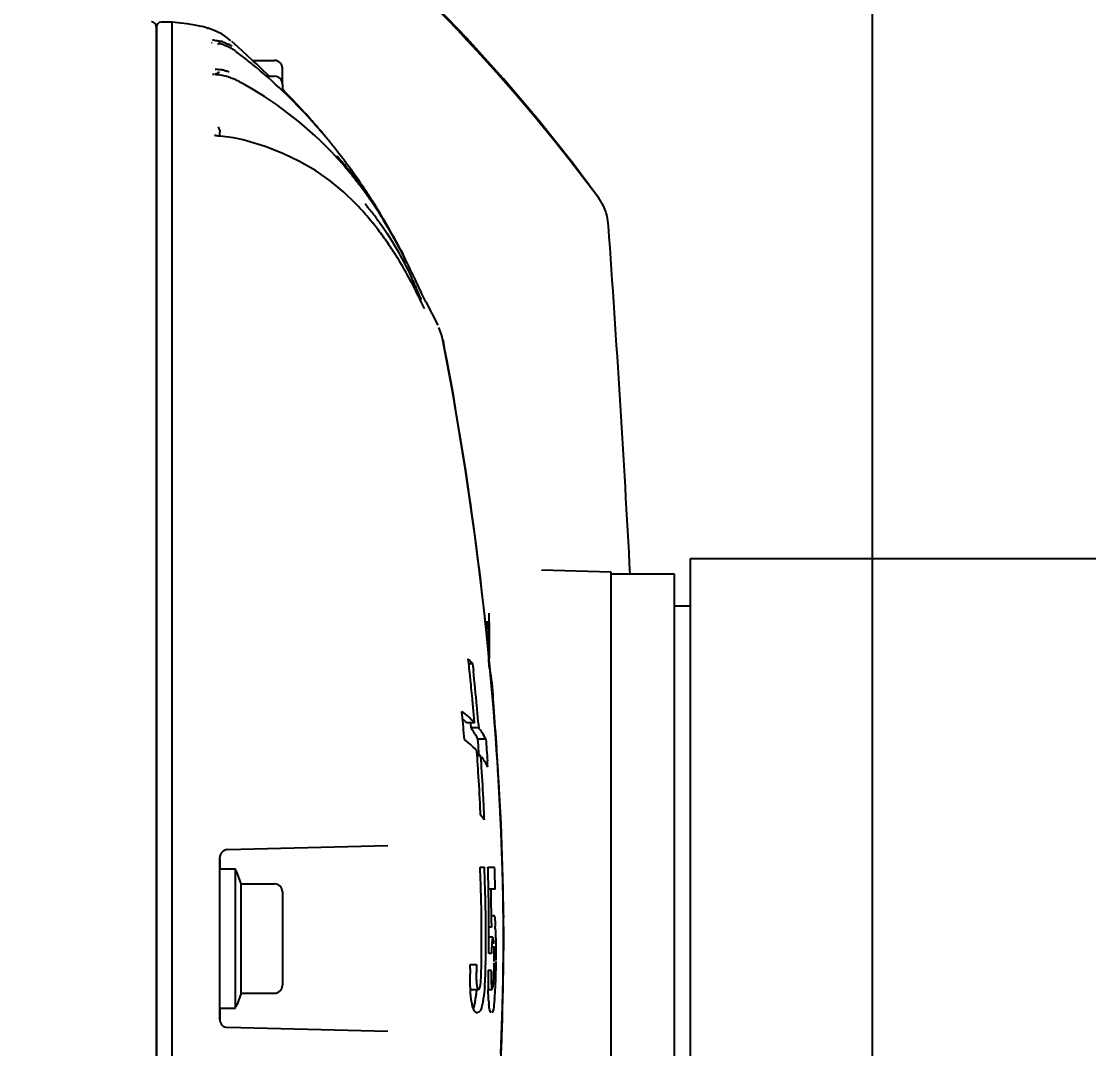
# Model space of a CAD drawing. Header units: millimetres. Extents: x 5828 to 6704, y 123 to 421.
# Drawn here: x 6474.385 to 6477.753, y 276.305 to 279.549 of the extents above; entities that cross this region are included whole.
import ezdxf

# ---------------------------------------------------------------- set-up
doc = ezdxf.new("R2010")
doc.units = ezdxf.units.MM
doc.layers.add('DIM', color=7, linetype='Continuous')
doc.layers.add('外形图', color=7, linetype='Continuous')
doc.styles.add('微软雅黑', font='msyh.ttc', dxfattribs={"height": 2.1})
doc.dimstyles.new('尺寸标注_1_20比例', dxfattribs={"dimtxt": 2.1, "dimasz": 1.7, "dimexe": 0.5, "dimexo": 0.4, "dimgap": 0.5, "dimtad": 1, "dimdec": 1, "dimlfac": 20, "dimdsep": 46, "dimtxsty": '微软雅黑', "dimcen": 0.09, "dimadec": 0, "dimazin": 0, "dimtp": 0.01, "dimtm": 0.01, "dimtfac": 1, "dimtdec": 1, "dimtofl": 0, "dimtmove": 0, "dimatfit": 3, "dimfxl": 1, "dimtolj": 1, "dimarcsym": 0})

# ---------------------------------------------------------------- blocks, each defined once
blk = doc.blocks.new('*D1511')
at = {"layer": 'Defpoints', "color": 0}
for p in [(6481.1212, 290.723), (6461.9432, 274.5208), (6481.1212, 274.0125)]:
    blk.add_point(p, dxfattribs=at)
at = {"layer": '外形图', "color": 0, "lineweight": -2, "ltscale": 20}
for p, q in [((6461.9432, 274.9208), (6461.9432, 291.223)), ((6481.1212, 274.4125), (6481.1212, 291.223)), ((6463.6432, 290.723), (6479.4212, 290.723))]:
    blk.add_line(p, q, dxfattribs=at)
at = {"layer": '外形图', "color": 0}
for points in [[(6463.6432, 291.0063), (6463.6432, 290.4397), (6461.9432, 290.723)], [(6479.4212, 290.4397), (6479.4212, 291.0063), (6481.1212, 290.723)]]:
    blk.add_solid(points, dxfattribs=at)
at = {"layer": '外形图', "color": 0, "insert": (6471.5322, 292.3083), "char_height": 2.1, "attachment_point": 5, "style": '微软雅黑'}
blk.add_mtext('\\A1;\\A1;384', dxfattribs=at)
blk = doc.blocks.new('*D1550')
at = {"layer": 'Defpoints', "color": 0}
for p in [(6471.2212, 287.0107), (6471.2212, 274.3026), (6481.1212, 273.6039)]:
    blk.add_point(p, dxfattribs=at)
at = {"layer": 'DIM', "color": 0, "linetype": 'ByBlock', "lineweight": -2, "ltscale": 20}
for p, q in [((6471.2212, 274.7026), (6471.2212, 287.5107)), ((6481.1212, 274.0039), (6481.1212, 287.5107)), ((6479.4212, 287.0107), (6472.9212, 287.0107))]:
    blk.add_line(p, q, dxfattribs=at)
at = {"layer": 'DIM', "color": 0}
for points in [[(6472.9212, 287.2941), (6472.9212, 286.7274), (6471.2212, 287.0107)], [(6479.4212, 286.7274), (6479.4212, 287.2941), (6481.1212, 287.0107)]]:
    blk.add_solid(points, dxfattribs=at)
at = {"layer": 'DIM', "color": 0, "insert": (6476.1712, 288.6014), "char_height": 2.1, "attachment_point": 5, "style": '微软雅黑'}
blk.add_mtext('\\A1;198', dxfattribs=at)
blk = doc.blocks.new('*D1558')
at = {"layer": 'Defpoints', "color": 0}
for p in [(6471.2212, 282.8043), (6471.2212, 276.6526), (6477.0712, 254.0277)]:
    blk.add_point(p, dxfattribs=at)
at = {"layer": 'DIM', "color": 0, "linetype": 'ByBlock', "lineweight": -2, "ltscale": 20}
for p, q in [((6471.2212, 277.0526), (6471.2212, 283.3043)), ((6477.0712, 254.4277), (6477.0712, 283.3043)), ((6469.5212, 282.8043), (6467.8212, 282.8043)), ((6477.0712, 282.8043), (6471.2212, 282.8043)), ((6478.7712, 282.8043), (6480.4712, 282.8043))]:
    blk.add_line(p, q, dxfattribs=at)
at = {"layer": 'DIM', "color": 0}
for points in [[(6469.5212, 282.521), (6469.5212, 283.0877), (6471.2212, 282.8043)], [(6478.7712, 283.0877), (6478.7712, 282.521), (6477.0712, 282.8043)]]:
    blk.add_solid(points, dxfattribs=at)
at = {"layer": 'DIM', "color": 0, "insert": (6474.1462, 284.3774), "char_height": 2.1, "attachment_point": 5, "style": '微软雅黑'}
blk.add_mtext('\\A1;117', dxfattribs=at)

msp = doc.modelspace()

# ---------------------------------------------------------------- linework, layer by layer
at = {"layer": '外形图', "linetype": 'Continuous'}
for p, q in [((6474.861, 279.5455), (6474.826, 279.5455)), ((6474.861, 279.5452), (6474.8609, 279.5455)), ((6474.8881, 279.5427), (6474.861, 279.5455)), ((6474.861, 273.76), (6474.861, 279.5452)), ((6474.811, 273.7748), (6474.811, 279.5305)), ((6474.811, 279.5294), (6474.811, 273.7758)), ((6474.972, 279.5273), (6474.974, 279.5267)), ((6474.9876, 279.522), (6474.974, 279.5267)), ((6475.0031, 279.5154), (6474.9876, 279.522)), ((6475.0181, 279.5075), (6475.0031, 279.5154)), ((6475.0328, 279.4978), (6475.0181, 279.5075)), ((6475.0458, 279.4873), (6475.0328, 279.4978)), ((6474.811, 279.3276), (6474.811, 279.4846)), ((6474.9873, 279.4807), (6474.9852, 279.4809)), ((6475.011, 279.4808), (6475.011, 279.4878)), ((6475.0685, 279.467), (6475.0486, 279.4848)), ((6475.0827, 279.4542), (6475.0685, 279.467)), ((6475.0966, 279.4416), (6475.0827, 279.4542)), ((6475.1167, 279.423), (6475.0966, 279.4416)), ((6475.1144, 279.4251), (6475.1835, 279.4251)), ((6475.1277, 279.4128), (6475.1167, 279.423)), ((6475.1385, 279.4026), (6475.1277, 279.4128)), ((6475.1492, 279.3925), (6475.1385, 279.4026)), ((6475.2085, 279.3501), (6475.2085, 279.4001)), ((6474.811, 279.3338), (6474.811, 279.3775)), ((6474.9945, 279.3804), (6474.9879, 279.381)), ((6475.1597, 279.3823), (6475.1492, 279.3925)), ((6475.1584, 279.3751), (6475.1835, 279.3751)), ((6475.1672, 279.3751), (6475.1597, 279.3823)), ((6475.2085, 279.3501), (6475.2085, 279.3293)), ((6475.2153, 279.3273), (6475.2085, 279.3342)), ((6475.2234, 279.3191), (6475.2153, 279.3273)), ((6475.2314, 279.3108), (6475.2234, 279.3191)), ((6475.2393, 279.3025), (6475.2314, 279.3108)), ((6475.257, 279.2837), (6475.2393, 279.3025)), ((6475.2687, 279.2711), (6475.257, 279.2837)), ((6475.2804, 279.2584), (6475.2687, 279.2711)), ((6474.811, 279.2435), (6474.811, 279.1994)), ((6475.2823, 279.2563), (6475.2804, 279.2584)), ((6475.2995, 279.237), (6475.2823, 279.2563)), ((6475.3059, 279.2297), (6475.2995, 279.237)), ((6475.3059, 279.2297), (6475.3124, 279.2223)), ((6475.011, 279.1859), (6475.011, 279.1995)), ((6475.0382, 279.1828), (6475.0289, 279.1839)), ((6475.054, 279.1805), (6475.0382, 279.1828)), ((6474.811, 279.1408), (6474.811, 279.0704)), ((6475.392, 279.1248), (6475.3867, 279.1317)), ((6475.4063, 279.106), (6475.4, 279.1143)), ((6475.4123, 279.0979), (6475.4063, 279.106)), ((6475.4183, 279.0899), (6475.4123, 279.0979)), ((6475.424, 279.0821), (6475.4183, 279.0899)), ((6475.4295, 279.0744), (6475.424, 279.0821)), ((6475.4361, 279.0652), (6475.4295, 279.0744)), ((6475.4423, 279.0564), (6475.4361, 279.0652)), ((6475.4482, 279.048), (6475.4423, 279.0564)), ((6475.4536, 279.0401), (6475.4482, 279.048)), ((6475.4586, 279.0328), (6475.4536, 279.0401)), ((6475.4641, 279.0247), (6475.4586, 279.0328)), ((6475.4692, 279.0172), (6475.4641, 279.0247)), ((6475.4746, 279.009), (6475.4692, 279.0172)), ((6475.4797, 279.0013), (6475.4746, 279.009)), ((6475.485, 278.9931), (6475.4797, 279.0013)), ((6475.4899, 278.9854), (6475.485, 278.9931)), ((6476.2048, 278.9926), (6476.2005, 278.9984)), ((6476.2077, 278.9891), (6476.201, 278.9988)), ((6475.4949, 278.9777), (6475.4899, 278.9854)), ((6475.5019, 278.9666), (6475.4949, 278.9777)), ((6475.511, 278.9519), (6475.5019, 278.9666)), ((6476.2094, 278.9859), (6476.2077, 278.9891)), ((6475.5158, 278.944), (6475.511, 278.9519)), ((6475.527, 278.9255), (6475.5158, 278.944)), ((6475.5315, 278.9178), (6475.527, 278.9255)), ((6475.5358, 278.9104), (6475.5315, 278.9178)), ((6475.5402, 278.9028), (6475.5358, 278.9104)), ((6475.5445, 278.8953), (6475.5402, 278.9028)), ((6475.5488, 278.8877), (6475.5445, 278.8953)), ((6475.5531, 278.88), (6475.5488, 278.8877)), ((6475.5574, 278.8722), (6475.5531, 278.88)), ((6475.562, 278.8637), (6475.5574, 278.8722)), ((6475.5669, 278.8548), (6475.562, 278.8637)), ((6475.5705, 278.848), (6475.5669, 278.8548)), ((6475.5736, 278.8421), (6475.5705, 278.848)), ((6475.5823, 278.8255), (6475.5736, 278.8421)), ((6475.5952, 278.8001), (6475.5823, 278.8255)), ((6475.601, 278.7885), (6475.5952, 278.8001)), ((6475.5986, 278.7912), (6475.5987, 278.7911)), ((6475.5845, 278.7805), (6475.5793, 278.7892)), ((6475.5895, 278.772), (6475.5845, 278.7805)), ((6475.5943, 278.7636), (6475.5895, 278.772)), ((6475.5989, 278.7555), (6475.5943, 278.7636)), ((6475.6065, 278.7773), (6475.601, 278.7885)), ((6475.6122, 278.7656), (6475.6065, 278.7773)), ((6475.6183, 278.753), (6475.6122, 278.7656)), ((6475.6033, 278.7476), (6475.5989, 278.7555)), ((6475.6075, 278.74), (6475.6033, 278.7476)), ((6475.6115, 278.7326), (6475.6075, 278.74)), ((6475.6153, 278.7255), (6475.6115, 278.7326)), ((6475.6189, 278.7187), (6475.6153, 278.7255)), ((6475.6251, 278.7387), (6475.6183, 278.753)), ((6475.6283, 278.7319), (6475.6251, 278.7387)), ((6475.6308, 278.7266), (6475.6283, 278.7319)), ((6475.6474, 278.6909), (6475.6308, 278.7266)), ((6475.6223, 278.7121), (6475.6189, 278.7187)), ((6475.6271, 278.7027), (6475.6223, 278.7121)), ((6475.6342, 278.6886), (6475.6271, 278.7027)), ((6475.6477, 278.6905), (6475.6464, 278.693)), ((6475.651, 278.6839), (6475.6477, 278.6905)), ((6475.6379, 278.681), (6475.6342, 278.6886)), ((6475.6424, 278.672), (6475.6379, 278.681)), ((6475.6478, 278.6606), (6475.6424, 278.672)), ((6475.6536, 278.6484), (6475.6478, 278.6606)), ((6475.6614, 278.6634), (6475.651, 278.6839)), ((6475.6614, 278.6634), (6475.6993, 278.5891)), ((6475.6549, 278.6457), (6475.6536, 278.6484)), ((6475.6556, 278.6442), (6475.6549, 278.6457)), ((6475.6562, 278.6431), (6475.6556, 278.6442)), ((6475.6979, 278.5916), (6475.6992, 278.5892)), ((6475.7153, 278.5421), (6475.7153, 278.5419)), ((6475.7478, 278.3692), (6475.7153, 278.5421)), ((6475.7153, 278.5419), (6475.7154, 278.5414)), ((6475.7187, 278.5198), (6475.7191, 278.5181)), ((6475.7191, 278.5181), (6475.7193, 278.5167)), ((6475.7193, 278.5167), (6475.7274, 278.4765)), ((6475.7472, 278.3692), (6475.7274, 278.4765)), ((6475.7274, 278.4765), (6475.7459, 278.3751)), ((6475.7459, 278.3751), (6475.7532, 278.334)), ((6475.7866, 278.1319), (6475.7472, 278.3692)), ((6475.7872, 278.1319), (6475.7478, 278.3692)), ((6475.7532, 278.334), (6475.7542, 278.3282)), ((6475.8199, 277.8977), (6475.7866, 278.1319)), ((6475.8473, 277.6702), (6475.8199, 277.8977)), ((6476.4962, 268.9527), (6476.4962, 277.8526)), ((6476.4962, 277.8526), (6479.1212, 277.8526)), ((6476.2462, 277.8098), (6476.0263, 277.8156)), ((6476.2462, 268.9955), (6476.2462, 277.8098)), ((6476.4462, 277.8026), (6476.2462, 277.8026)), ((6476.4462, 277.8026), (6476.2462, 277.8026)), ((6476.4462, 269.0027), (6476.4462, 277.8026)), ((6476.4462, 269.0027), (6476.4462, 277.8026)), ((6475.861, 277.537), (6475.861, 277.6797)), ((6476.4962, 277.7026), (6476.4462, 277.7026)), ((6476.4962, 277.7026), (6476.4462, 277.7026)), ((6475.8691, 277.449), (6475.8473, 277.6702)), ((6475.8496, 277.6526), (6475.8603, 277.6526)), ((6475.861, 277.65), (6475.8603, 277.6526)), ((6475.861, 277.65), (6475.861, 277.537)), ((6475.7966, 277.5215), (6475.7951, 277.5357)), ((6475.809, 277.52), (6475.7951, 277.52)), ((6475.809, 277.52), (6475.8113, 277.4981)), ((6475.8022, 277.4694), (6475.7999, 277.4916)), ((6475.886, 277.231), (6475.8691, 277.449)), ((6475.8866, 277.231), (6475.8697, 277.449)), ((6475.8151, 277.3338), (6475.7898, 277.3338)), ((6475.8017, 277.3327), (6475.8029, 277.3182)), ((6475.8281, 277.3182), (6475.8029, 277.3182)), ((6475.8267, 277.3348), (6475.8281, 277.3182)), ((6475.8506, 277.2826), (6475.8255, 277.2826)), ((6475.8233, 277.2295), (6475.8221, 277.2452)), ((6475.8348, 277.2295), (6475.8221, 277.2295)), ((6475.898, 277.0163), (6475.886, 277.231)), ((6475.8986, 277.0163), (6475.8866, 277.231)), ((6475.889, 277.1821), (6475.8881, 277.1962)), ((6475.9048, 276.8083), (6475.898, 277.0163)), ((6475.903, 276.8791), (6475.8986, 277.0163)), ((6474.811, 277.0013), (6474.811, 276.9959)), ((6475.0354, 276.9333), (6475.5413, 276.9465)), ((6475.011, 276.397), (6475.011, 276.9083)), ((6475.011, 276.9029), (6475.011, 276.8726)), ((6475.011, 276.4326), (6475.011, 276.8726)), ((6475.011, 276.8726), (6475.061, 276.8726)), ((6475.061, 276.4326), (6475.061, 276.8726)), ((6475.8326, 276.8776), (6475.8462, 276.8776)), ((6475.8573, 276.8776), (6475.8783, 276.8776)), ((6475.9053, 276.8083), (6475.903, 276.8791)), ((6475.0783, 276.8251), (6475.0646, 276.8628)), ((6475.0783, 276.4801), (6475.0783, 276.8251)), ((6475.0783, 276.8251), (6475.1835, 276.8251)), ((6475.8803, 276.8081), (6475.8591, 276.8081)), ((6475.9046, 276.8083), (6475.9042, 276.8239)), ((6475.9064, 276.6526), (6475.9048, 276.8083)), ((6475.9069, 276.6526), (6475.9053, 276.8083)), ((6475.2085, 276.8001), (6475.2085, 276.5051)), ((6475.9059, 276.7173), (6475.9058, 276.7263)), ((6475.9059, 276.7265), (6475.906, 276.7196)), ((6475.8602, 276.6881), (6475.8602, 276.7017)), ((6475.8681, 276.6881), (6475.8602, 276.6881)), ((6475.8602, 276.6771), (6475.8602, 276.6881)), ((6475.8682, 276.7012), (6475.8681, 276.6881)), ((6475.8731, 276.6567), (6475.8601, 276.6567)), ((6475.8601, 276.6526), (6475.8601, 276.6567)), ((6475.8748, 276.6514), (6475.8746, 276.6526)), ((6475.8762, 276.6356), (6475.8759, 276.6405)), ((6475.9048, 276.4967), (6475.9064, 276.6526)), ((6475.9053, 276.4967), (6475.9069, 276.6526)), ((6475.9062, 276.6526), (6475.9062, 276.6571)), ((6475.9062, 276.6526), (6475.9062, 276.6352)), ((6475.9063, 276.6569), (6475.9063, 276.6526)), ((6475.9069, 276.6526), (6475.9063, 276.6526)), ((6475.8682, 276.6059), (6475.8596, 276.6059)), ((6475.8684, 276.611), (6475.8682, 276.6059)), ((6475.8013, 276.5567), (6475.8016, 276.5709)), ((6475.8016, 276.5709), (6475.8212, 276.5709)), ((6475.8212, 276.5709), (6475.8208, 276.5549)), ((6475.8769, 276.5803), (6475.877, 276.5875)), ((6475.858, 276.5533), (6475.8676, 276.5533)), ((6475.8676, 276.5533), (6475.8676, 276.5471)), ((6475.0783, 276.4801), (6475.0646, 276.4425)), ((6475.0783, 276.4801), (6475.1835, 276.4801)), ((6475.8266, 276.4906), (6475.8012, 276.4906)), ((6475.8708, 276.4906), (6475.858, 276.4906)), ((6475.898, 276.2889), (6475.9048, 276.4967)), ((6475.8986, 276.2889), (6475.9053, 276.4967)), ((6475.9044, 276.4902), (6475.9042, 276.4814)), ((6475.011, 276.4326), (6475.061, 276.4326)), ((6475.011, 276.4313), (6475.011, 276.397)), ((6474.811, 276.3725), (6474.811, 276.3211)), ((6475.5413, 276.3588), (6475.0354, 276.372))]:
    msp.add_line(p, q, dxfattribs=at)
for points in [[(6476.201, 278.9988), (6476.1246, 279.1003), (6476.0173, 279.2352), (6475.9058, 279.3669), (6475.7903, 279.4952), (6475.6708, 279.6202), (6475.5474, 279.7416), (6475.4203, 279.8593), (6475.2895, 279.9732), (6475.1938, 280.0524)], [(6474.811, 279.5295), (6474.8105, 279.5336), (6474.8091, 279.5374), (6474.8068, 279.5409), (6474.8038, 279.5436), (6474.8002, 279.5457), (6474.7962, 279.5468), (6474.795, 279.5469)], [(6474.9261, 279.5375), (6474.9078, 279.5402), (6474.8881, 279.5427)], [(6474.972, 279.5273), (6474.9594, 279.5307), (6474.9432, 279.5344), (6474.9261, 279.5375)], [(6475.0617, 279.4539), (6475.0604, 279.4548), (6475.0591, 279.4557), (6475.0579, 279.4566), (6475.0566, 279.4575), (6475.0553, 279.4584), (6475.054, 279.4593), (6475.0526, 279.4601), (6475.0513, 279.4609), (6475.0499, 279.4618)], [(6475.0707, 279.3591), (6475.0678, 279.3606), (6475.065, 279.3621), (6475.0621, 279.3635), (6475.0592, 279.3648), (6475.0563, 279.3661), (6475.0533, 279.3673), (6475.0503, 279.3685), (6475.0473, 279.3696), (6475.0442, 279.3707)], [(6475.0081, 279.1862), (6475.0058, 279.1864), (6475.0026, 279.1868), (6474.9999, 279.1872), (6474.9976, 279.1876), (6474.9958, 279.1879), (6474.9945, 279.1882), (6474.9939, 279.1884)], [(6475.0289, 279.1839), (6475.022, 279.1847), (6475.0082, 279.1862)], [(6475.0851, 279.1739), (6475.0696, 279.1776), (6475.054, 279.1805)], [(6475.4391, 278.9736), (6475.4021, 279.0091), (6475.3593, 279.0446), (6475.3129, 279.0771), (6475.263, 279.1062), (6475.2098, 279.1315), (6475.1538, 279.1531), (6475.0954, 279.1711), (6475.0849, 279.1739)], [(6475.4, 279.1143), (6475.3984, 279.1164), (6475.392, 279.1248)], [(6475.5711, 278.8027), (6475.5682, 278.8072), (6475.5653, 278.8118), (6475.5624, 278.8165), (6475.5594, 278.8211), (6475.5563, 278.8258), (6475.5532, 278.8306), (6475.55, 278.8353), (6475.5468, 278.8401), (6475.5436, 278.8449), (6475.5402, 278.8498), (6475.5368, 278.8547), (6475.5334, 278.8595), (6475.5299, 278.8644), (6475.5264, 278.8694), (6475.5228, 278.8743), (6475.5191, 278.8792), (6475.5154, 278.8842), (6475.5117, 278.8892), (6475.5078, 278.8941), (6475.504, 278.8991), (6475.5, 278.9041), (6475.4961, 278.9091), (6475.492, 278.9141), (6475.4879, 278.9191), (6475.4838, 278.924), (6475.4796, 278.929), (6475.4754, 278.934), (6475.4711, 278.9389), (6475.4667, 278.9439), (6475.4623, 278.9488), (6475.4578, 278.9537), (6475.4533, 278.9586), (6475.4488, 278.9635), (6475.4441, 278.9684), (6475.4391, 278.9736)], [(6475.5793, 278.7892), (6475.5766, 278.7937), (6475.5711, 278.8027)], [(6475.6567, 278.6421), (6475.6567, 278.6421), (6475.6566, 278.6423), (6475.6564, 278.6427), (6475.6562, 278.6431)], [(6475.7153, 278.5418), (6475.7108, 278.5603), (6475.7026, 278.5821)], [(6475.7542, 278.3282), (6475.754, 278.3293), (6475.7538, 278.3304), (6475.7536, 278.3316), (6475.7534, 278.3327), (6475.7531, 278.3338), (6475.7529, 278.335), (6475.7526, 278.3361), (6475.7524, 278.3372), (6475.7521, 278.3383)], [(6475.8697, 277.449), (6475.8479, 277.6702), (6475.8205, 277.8977), (6475.7872, 278.1319)], [(6475.8713, 276.6526), (6475.8712, 276.6519), (6475.871, 276.6512), (6475.8709, 276.6504), (6475.8708, 276.6495), (6475.8707, 276.6486), (6475.8706, 276.6477), (6475.8705, 276.6467), (6475.8704, 276.6456), (6475.8703, 276.6445)], [(6475.8731, 276.6567), (6475.8729, 276.6567), (6475.8727, 276.6565), (6475.8724, 276.6563), (6475.8722, 276.6559), (6475.872, 276.6555), (6475.8718, 276.655), (6475.8717, 276.6543), (6475.8715, 276.6535), (6475.8713, 276.6526)], [(6475.8759, 276.6405), (6475.8757, 276.6428), (6475.8755, 276.6448), (6475.8754, 276.6467), (6475.8752, 276.6484), (6475.875, 276.65), (6475.8748, 276.6514)]]:
    msp.add_lwpolyline(points, dxfattribs=at)
for centre, radius, start, end in [((6471.5699, 275.5507), 5.7731, 36.67008, 51.14481), ((6474.826, 279.5305), 0.015, 90, 180), ((6474.984, 279.3803), 0.1089, 85.2456, 87.948), ((6474.9861, 279.3744), 0.1144, 74.0856, 75.8775), ((6474.9863, 279.3754), 0.1134, 72.2306, 74.0684), ((6474.9617, 279.3026), 0.1821, 65.461, 69.052), ((6473.7771, 278.1951), 1.7977, 45.2598, 45.4796), ((6474.9813, 279.3615), 0.1282, 61.209, 63.1631), ((6474.9821, 279.3629), 0.1266, 59.1587, 61.2105), ((6474.9835, 279.3652), 0.1238, 57.3525, 59.1588), ((6474.0506, 278.1126), 1.6796, 51.5594, 52.9894), ((6474.0497, 278.1115), 1.6811, 50.1721, 51.5595), ((6474.0292, 278.0889), 1.7116, 41.4784, 50.1302), ((6475.1835, 279.4001), 0.025, 0, 90), ((6474.996, 279.3975), 0.015, 271.5, 330.5008), ((6475.0118, 279.3445), 0.0513, 59.2195, 64.3882), ((6474.988, 279.2052), 0.1748, 71.2148, 73.4323), ((6475.0131, 279.3467), 0.0488, 55.1754, 59.2031), ((6475.1835, 279.3501), 0.025, 0, 90), ((6474.4696, 278.25), 1.2615, 60.3015, 61.5475), ((6473.9018, 277.9999), 1.8665, 41.2133, 41.9134), ((6473.974, 278.0389), 1.786, 39.5769, 41.5051), ((6473.8809, 277.9819), 1.8941, 39.6454, 40.9079), ((6473.843, 277.9504), 1.9434, 39.4442, 39.6506), ((6473.9538, 278.0222), 1.8123, 38.4243, 39.5775), ((6473.9421, 278.0129), 1.8272, 37.7577, 38.4258), ((6474.4883, 278.3031), 1.2083, 40.0047, 42.7313), ((6474.4366, 278.2864), 1.2615, 40.4269, 41.5118), ((6474.4165, 278.2693), 1.2879, 39.3582, 40.4276), ((6474.4052, 278.26), 1.3025, 38.2937, 39.3588), ((6474.4779, 278.2942), 1.2219, 39.2244, 40.011), ((6474.458, 278.2781), 1.2476, 37.0727, 39.2208), ((6474.3745, 278.236), 1.3414, 36.208, 38.2858), ((6474.4261, 278.254), 1.2875, 35.669, 37.0717), ((6474.3448, 278.2141), 1.3784, 34.7535, 36.2146), ((6474.3965, 278.2327), 1.324, 34.1984, 35.6711), ((6474.31, 278.1899), 1.4208, 34.1044, 34.7553), ((6476.0776, 278.8983), 0.1584, 33.6241, 36.5606), ((6474.8277, 278.4243), 0.8436, 39.1624, 40.4924), ((6474.2724, 278.1645), 1.4661, 32.0363, 34.1009), ((6473.6268, 277.7959), 2.2093, 31.9242, 32.4874), ((6474.3484, 278.2005), 1.3819, 31.6304, 34.1835), ((6473.763, 277.889), 2.0451, 31.7595, 32.2424), ((6473.7561, 277.8847), 2.0532, 30.9384, 31.7602), ((6473.5446, 277.7448), 2.3061, 31.028, 31.9216), ((6476.0727, 278.895), 0.1643, 29.2226, 33.6158), ((6474.8064, 278.4069), 0.8711, 37.92, 39.1632), ((6474.7889, 278.3933), 0.8933, 36.7524, 37.9207), ((6474.1861, 278.1112), 1.5675, 28.6333, 32.0155), ((6473.7653, 277.8902), 2.0425, 30.593, 30.9381), ((6473.9035, 277.9711), 1.8823, 29.6421, 30.6139), ((6474.2462, 278.1378), 1.5018, 28.6303, 31.6198), ((6476.0653, 278.8902), 0.1729, 4.1145, 15.0928), ((6411.3986, 274.3163), 65.0012, 3.07454, 4.045998), ((6474.143, 278.0807), 1.6197, 27.841, 28.6535), ((6474.3528, 278.142), 1.3976, 24.0878, 25.1904), ((6474.296, 278.1166), 1.4598, 23.4507, 24.0901), ((6474.2901, 278.114), 1.4662, 22.3591, 23.4528), ((6474.2888, 278.1134), 1.4676, 22.2389, 22.3586), ((6465.3318, 276.5214), 10.5779, 3.8582, 9.83481), ((6475.1363, 277.5417), 0.7259, 7.4815, 8.7883), ((6475.3654, 277.5651), 0.4957, 0.01, 2.7519), ((6475.3657, 277.5652), 0.4953, 357.3514, 359.9908), ((6467.8538, 276.6448), 7.9911, 6.0833, 6.29854), ((6467.5292, 276.6363), 8.3269, 5.16877, 5.94035), ((6468.0556, 276.6658), 7.7881, 5.42521, 5.92275), ((6468.1953, 276.6792), 7.6478, 5.25375, 5.42426), ((6468.2719, 276.6862), 7.5709, 5.08067, 5.25375), ((6467.8159, 276.6625), 8.039, 4.79678, 5.1666), ((6474.3022, 277.1986), 1.4824, 6.2365, 6.6154), ((6473.7012, 277.1349), 2.0867, 5.0986, 6.1812), ((6475.6124, 277.1704), 0.2412, 43.9451, 46.8882), ((6468.3475, 276.6929), 7.4951, 4.90501, 5.08067), ((6469.725, 276.7803), 6.0787, 4.72272, 5.09754), ((6475.6169, 277.1749), 0.2348, 42.5932, 43.9363), ((6475.62, 277.1778), 0.2306, 32.7174, 37.4919), ((6475.6379, 277.1733), 0.239, 32.6736, 37.2945), ((6475.6285, 277.0711), 0.2605, 46.8933, 53.6037), ((6475.615, 277.1746), 0.2365, 31.5992, 32.7302), ((6475.6079, 277.1702), 0.2449, 28.3632, 31.5858), ((6475.5985, 277.1651), 0.2556, 27.3617, 28.3762), ((6467.3085, 276.6426), 8.541, 4.03299, 4.29719), ((6475.6282, 277.1672), 0.2505, 27.4205, 32.6555), ((6475.6418, 277.0856), 0.2408, 41.5103, 46.8552), ((6472.2775, 276.9954), 3.5595, 3.771, 3.9929), ((6465.9344, 276.5659), 9.9737, 3.69548, 3.95647), ((6468.8611, 276.7328), 6.9799, 3.66324, 4.08121), ((6468.3692, 276.7056), 7.484, 3.84274, 4.01457), ((6468.6489, 276.7238), 7.2037, 2.95139, 3.84737), ((6475.6369, 277.0833), 0.2461, 26.7205, 35.3332), ((6473.6318, 277.0798), 2.2277, 3.1884, 3.441), ((6465.978, 276.5694), 9.9299, 3.61902, 3.83286), ((6466.1055, 276.5769), 9.8023, 3.42022, 3.69561), ((6469.1763, 276.7524), 6.6641, 2.69764, 3.66757), ((6473.8935, 277.0944), 1.9655, 2.9025, 3.1883), ((6466.6993, 276.6105), 9.2074, 1.67167, 3.5591), ((6466.6853, 276.609), 9.2216, 1.83225, 3.43578), ((6469.0191, 276.7432), 6.8329, 2.3857, 2.94847), ((6469.4357, 276.7652), 6.4043, 2.48822, 2.69257), ((6475.7852, 276.9934), 0.0693, 43.9086, 45.9139), ((6475.036, 276.9083), 0.025, 91.5, 180), ((6470.3975, 276.6491), 5.4399, 0.3014, 2.4079), ((6469.9305, 276.6442), 5.9202, 1.77869, 2.25954), ((6469.5592, 276.6844), 6.3011, 1.29411, 1.75709), ((6468.8472, 276.6368), 7.0352, 1.70922, 1.96215), ((6467.4447, 276.6355), 8.4617, 1.42332, 1.81758), ((6467.5288, 276.6378), 8.3775, 1.27232, 1.65043), ((6475.0505, 276.8576), 0.015, 20, 45.5563), ((6473.3511, 276.772), 2.5293, 1.1655, 1.6901), ((6467.7363, 276.6428), 8.1701, 0.99067, 1.42296), ((6475.1835, 276.8001), 0.025, 0, 90), ((6470.0908, 276.6489), 5.7599, 0.53452, 1.78212), ((6469.6606, 276.6868), 6.1997, 1.12073, 1.29331), ((6469.8033, 276.6894), 6.0569, 0.34631, 1.12304), ((6469.6284, 276.7047), 6.2397, 359.96828, 0.94934), ((6474.142, 276.7885), 1.7382, 0.6452, 1.1521), ((6468.0026, 276.6476), 7.9036, 0.57093, 1.16566), ((6468.0305, 276.6478), 7.8758, 0.57204, 0.99115), ((6470.242, 276.6506), 5.6087, 0.0207, 0.5311), ((6469.9466, 276.6905), 5.9136, 0.10934, 0.34407), ((6468.3862, 276.6516), 7.52, 0.28108, 0.50092), ((6468.4976, 276.6521), 7.4087, 0.03683, 0.52197), ((6470.5442, 276.6507), 5.2931, 0.0213, 0.2926), ((6470.0647, 276.6905), 5.7956, 359.66646, 359.86826), ((6475.198, 276.6806), 0.6821, 0.4818, 0.8354), ((6475.0773, 276.6796), 0.8028, 0.1973, 0.4832), ((6474.8969, 276.6267), 0.9861, 1.9437, 3.3622), ((6468.5746, 276.6525), 7.3316, 0.03587, 0.28119), ((6474.3086, 276.6194), 1.5287, 359.5684, 1.2447), ((6470.2456, 276.6491), 5.6051, 359.6946, 0.0362), ((6470.0726, 276.6939), 5.7877, 359.12942, 359.59168), ((6474.6764, 276.6183), 1.2068, 1.8117, 1.9883), ((6474.6349, 276.617), 1.2483, 1.6382, 1.8118), ((6473.9709, 276.5956), 1.9127, 1.0655, 1.7081), ((6468.4201, 276.6534), 7.4861, 359.43767, 359.86109), ((6468.4581, 276.6534), 7.4482, 359.51629, 359.86171), ((6468.7019, 276.6527), 7.2044, 359.8628, 359.99954), ((6473.4647, 276.6227), 2.3726, 359.3711, 359.6427), ((6474.349, 276.6222), 1.5016, 358.278, 359.2435), ((6473.5968, 276.6329), 2.2539, 359.2255, 359.6525), ((6478.1772, 276.512), 2.311, 177.3089, 177.546), ((6477.2497, 276.5553), 1.3825, 177.1084, 177.297), ((6474.5199, 276.6038), 1.3572, 359.3134, 359.9016), ((6474.8242, 276.6126), 1.0591, 0.5822, 1.0063), ((6475.2542, 276.6135), 0.6292, 358.6174, 359.3738), ((6475.0915, 276.6149), 0.7919, 359.3997, 0.6086), ((6468.6705, 276.6956), 7.1673, 358.84698, 359.11856), ((6472.7863, 276.6302), 3.051, 359.1594, 359.3711), ((6474.0929, 276.6011), 1.7574, 358.68, 359.2172), ((6475.5361, 276.5628), 0.3404, 1.272, 2.3055), ((6475.3888, 276.6095), 0.4945, 357.0137, 357.8131), ((6475.3306, 276.6117), 0.5527, 357.8144, 358.6165), ((6473.4626, 276.607), 2.4207, 358.9858, 359.3674), ((6468.0546, 276.657), 7.8516, 358.95745, 359.43732), ((6468.099, 276.6565), 7.8073, 359.07164, 359.51586), ((6477.585, 276.5187), 1.7841, 178.7772, 179.2603), ((6475.3814, 276.5522), 0.4548, 356.2884, 357.665), ((6475.12, 276.563), 0.7165, 357.6513, 358.5829), ((6474.8131, 276.5711), 1.0234, 358.5577, 358.9003), ((6474.5037, 276.5897), 1.3465, 357.447, 358.0914), ((6474.3133, 276.596), 1.537, 358.0911, 358.6803), ((6477.7656, 276.5197), 1.9078, 179.4144, 180.2015), ((6478.9372, 276.509), 3.0795, 179.1764, 179.4395), ((6474.1246, 276.5905), 1.7585, 357.7163, 358.1649), ((6473.9113, 276.5973), 1.9719, 358.1659, 358.5895), ((6473.671, 276.6033), 2.2123, 358.5888, 358.9865), ((6475.1835, 276.5051), 0.025, 270, 0), ((6476.4267, 276.5212), 0.6257, 181.8805, 182.8005), ((6476.0822, 276.5297), 0.2618, 180.8277, 182.3675), ((6475.7645, 276.5158), 0.0697, 348.3464, 350.9472), ((6474.8322, 276.5742), 1.0176, 355.8904, 357.4943), ((6477.2834, 276.5188), 1.4256, 180.2334, 180.7187), ((6477.1197, 276.5167), 1.2619, 180.7181, 181.1814), ((6476.4001, 276.5269), 0.5325, 180.8469, 181.8419), ((6476.2071, 276.5209), 0.3394, 181.8758, 182.5682), ((6475.5669, 276.5365), 0.3086, 354.9897, 355.9061), ((6475.0195, 276.5759), 0.8573, 355.8923, 356.2817), ((6475.0676, 276.5728), 0.8092, 356.2812, 356.7183), ((6475.1231, 276.5696), 0.7535, 356.7176, 357.2186), ((6474.7683, 276.5599), 1.114, 355.5078, 357.3024), ((6474.3321, 276.5822), 1.5509, 357.2374, 357.7176), ((6467.7941, 276.6614), 8.1122, 358.6575, 359.07237), ((6467.7939, 276.6615), 8.1124, 358.79016, 358.95919), ((6475.5232, 276.5067), 0.298, 350.3333, 352.1845), ((6475.5455, 276.5067), 0.3009, 350.4301, 352.2629), ((6475.1191, 276.5332), 0.7622, 354.6751, 355.4455), ((6467.5051, 276.6682), 8.4013, 358.27135, 358.65715), ((6467.5953, 276.6659), 8.3109, 358.52058, 358.72845), ((6475.0505, 276.4476), 0.015, 314.4437, 340), ((6475.9555, 276.4796), 0.1524, 191.1281, 193.6785), ((6476.1914, 276.4781), 0.3327, 184.3799, 185.6136), ((6467.4227, 276.6703), 8.4837, 358.28751, 358.5205), ((6475.036, 276.397), 0.025, 180, 268.5)]:
    msp.add_arc(centre, radius, start, end, dxfattribs=at)
for points, knots in [([(6474.993, 279.4888), (6474.9963, 279.4885), (6475.0033, 279.4877), (6475.0103, 279.4863), (6475.014, 279.4853)], [0, 0, 0, 0, 0.462073, 1, 1, 1, 1]), ([(6475.0268, 279.4727), (6475.0216, 279.4747), (6475.0182, 279.4771), (6475.0045, 279.4783), (6475.0052, 279.4765)], [0, 0, 0, 0, 0.742173, 1, 1, 1, 1]), ([(6475.0052, 279.4765), (6475.0052, 279.4764), (6475.0053, 279.4762), (6475.0054, 279.4761), (6475.0055, 279.476)], [0, 0, 0, 0, 0.464901, 1, 1, 1, 1]), ([(6475.0209, 279.4833), (6475.024, 279.4824), (6475.0302, 279.4801), (6475.0362, 279.4773), (6475.0391, 279.4759)], [0, 0, 0, 0, 0.494514, 1, 1, 1, 1]), ([(6475.0499, 279.4618), (6475.048, 279.4629), (6475.0438, 279.4652), (6475.0396, 279.4673), (6475.0374, 279.4683)], [0, 0, 0, 0, 0.484118, 1, 1, 1, 1]), ([(6474.9961, 279.3974), (6474.9991, 279.3975), (6475.0055, 279.3974), (6475.0118, 279.3968), (6475.0152, 279.3963)], [0, 0, 0, 0, 0.471468, 1, 1, 1, 1]), ([(6474.9989, 279.3796), (6474.9986, 279.3796), (6474.9981, 279.3796), (6474.9976, 279.3795), (6474.9974, 279.3794)], [0, 0, 0, 0, 0.527288, 1, 1, 1, 1]), ([(6475.0038, 279.3845), (6475.0045, 279.3836), (6475.0059, 279.3818), (6475.0071, 279.3798), (6475.0077, 279.3787)], [0, 0, 0, 0, 0.503788, 1, 1, 1, 1]), ([(6475.0152, 279.3963), (6475.0167, 279.3961), (6475.0199, 279.3955), (6475.023, 279.3947), (6475.0245, 279.3943)], [0, 0, 0, 0, 0.49465, 1, 1, 1, 1]), ([(6475.0245, 279.3943), (6475.0261, 279.3938), (6475.0293, 279.3928), (6475.0324, 279.3915), (6475.034, 279.3908)], [0, 0, 0, 0, 0.495747, 1, 1, 1, 1]), ([(6475.0054, 279.2151), (6475.0065, 279.2135), (6475.0086, 279.2101), (6475.0099, 279.2064), (6475.0104, 279.2046)], [0, 0, 0, 0, 0.510601, 1, 1, 1, 1]), ([(6475.0104, 279.2046), (6475.0106, 279.2037), (6475.0109, 279.2021), (6475.011, 279.2004), (6475.011, 279.1995)], [0, 0, 0, 0, 0.505185, 1, 1, 1, 1]), ([(6475.5046, 278.9278), (6475.5166, 278.9118), (6475.5589, 278.851), (6475.5945, 278.7857), (6475.6174, 278.7369)], [0, 0, 0, 0, 0.27012, 1, 1, 1, 1]), ([(6475.5234, 278.929), (6475.5263, 278.9242), (6475.5334, 278.9127), (6475.5393, 278.9006), (6475.5439, 278.8942)], [0, 0, 0, 0, 0.419247, 1, 1, 1, 1]), ([(6475.562, 278.8624), (6475.5672, 278.8528), (6475.5797, 278.8293), (6475.592, 278.8056), (6475.5986, 278.7912)], [0, 0, 0, 0, 0.407502, 1, 1, 1, 1]), ([(6475.5987, 278.7911), (6475.5949, 278.7888), (6475.5917, 278.8195), (6475.5812, 278.8259), (6475.5752, 278.8372)], [0, 0, 0, 0, 0.258098, 1, 1, 1, 1]), ([(6475.7154, 278.5414), (6475.7161, 278.5379), (6475.7169, 278.5307), (6475.718, 278.5235), (6475.7187, 278.5198)], [0, 0, 0, 0, 0.477386, 1, 1, 1, 1]), ([(6475.8581, 277.5647), (6475.8633, 277.5601), (6475.8552, 277.5274), (6475.871, 277.4726), (6475.8738, 277.3731), (6475.8813, 277.2977), (6475.8843, 277.254)], [0, 0, 0, 0, 0.066648, 0.263094, 0.579358, 1, 1, 1, 1]), ([(6475.7951, 277.5357), (6475.7975, 277.5331), (6475.8023, 277.5282), (6475.8067, 277.5228), (6475.8085, 277.52)], [0, 0, 0, 0, 0.519678, 1, 1, 1, 1]), ([(6475.8462, 277.0276), (6475.8445, 277.03), (6475.8411, 277.0348), (6475.8373, 277.0393), (6475.8352, 277.0415)], [0, 0, 0, 0, 0.485466, 1, 1, 1, 1]), ([(6475.8723, 276.722), (6475.8725, 276.7229), (6475.873, 276.7243), (6475.8738, 276.7256), (6475.8743, 276.7259)], [0, 0, 0, 0, 0.648375, 1, 1, 1, 1]), ([(6475.8743, 276.7259), (6475.8744, 276.7259), (6475.8745, 276.726), (6475.8746, 276.726), (6475.8747, 276.726)], [0, 0, 0, 0, 0.515742, 1, 1, 1, 1]), ([(6475.8747, 276.726), (6475.876, 276.726), (6475.8799, 276.7187), (6475.8792, 276.7128), (6475.8795, 276.7076)], [0, 0, 0, 0, 0.195488, 1, 1, 1, 1]), ([(6475.8795, 276.7076), (6475.8796, 276.7051), (6475.8799, 276.6994), (6475.88, 276.6937), (6475.88, 276.6906)], [0, 0, 0, 0, 0.446253, 1, 1, 1, 1]), ([(6475.8703, 276.6445), (6475.87, 276.6414), (6475.8696, 276.635), (6475.8692, 276.6285), (6475.869, 276.6251)], [0, 0, 0, 0, 0.471616, 1, 1, 1, 1]), ([(6475.8762, 276.6269), (6475.8761, 276.6273), (6475.876, 276.6279), (6475.8759, 276.6286), (6475.8759, 276.6289)], [0, 0, 0, 0, 0.521724, 1, 1, 1, 1]), ([(6475.8769, 276.6146), (6475.8769, 276.6169), (6475.8767, 276.621), (6475.8764, 276.6251), (6475.8762, 276.6269)], [0, 0, 0, 0, 0.552397, 1, 1, 1, 1]), ([(6475.8771, 276.6015), (6475.8771, 276.6037), (6475.8771, 276.6081), (6475.877, 276.6125), (6475.8769, 276.6146)], [0, 0, 0, 0, 0.516987, 1, 1, 1, 1]), ([(6475.8204, 276.5403), (6475.8204, 276.5379), (6475.8203, 276.5331), (6475.8204, 276.5283), (6475.8204, 276.5259)], [0, 0, 0, 0, 0.504948, 1, 1, 1, 1]), ([(6475.8208, 276.5549), (6475.8207, 276.5525), (6475.8206, 276.5476), (6475.8205, 276.5428), (6475.8204, 276.5403)], [0, 0, 0, 0, 0.496874, 1, 1, 1, 1]), ([(6475.8676, 276.5471), (6475.8675, 276.5423), (6475.8675, 276.5329), (6475.8676, 276.5236), (6475.8676, 276.519)], [0, 0, 0, 0, 0.510512, 1, 1, 1, 1]), ([(6475.8206, 276.5189), (6475.8207, 276.5157), (6475.8211, 276.5099), (6475.8218, 276.5041), (6475.8223, 276.5014)], [0, 0, 0, 0, 0.535101, 1, 1, 1, 1]), ([(6475.8223, 276.5014), (6475.8225, 276.5006), (6475.8227, 276.4992), (6475.823, 276.4979), (6475.8232, 276.4972)], [0, 0, 0, 0, 0.522946, 1, 1, 1, 1]), ([(6475.8284, 276.4913), (6475.8295, 276.4922), (6475.8314, 276.4957), (6475.8324, 276.4993), (6475.8329, 276.5017)], [0, 0, 0, 0, 0.36311, 1, 1, 1, 1]), ([(6475.8334, 276.5048), (6475.8339, 276.5076), (6475.8346, 276.5136), (6475.8351, 276.5196), (6475.8353, 276.5228)], [0, 0, 0, 0, 0.468574, 1, 1, 1, 1]), ([(6475.8472, 276.5013), (6475.8467, 276.4952), (6475.8457, 276.4835), (6475.8444, 276.4718), (6475.8437, 276.4662)], [0, 0, 0, 0, 0.520671, 1, 1, 1, 1]), ([(6475.868, 276.5057), (6475.8682, 276.5022), (6475.8688, 276.4974), (6475.8693, 276.4919), (6475.8703, 276.4908)], [0, 0, 0, 0, 0.699077, 1, 1, 1, 1]), ([(6475.8726, 276.4959), (6475.8729, 276.4979), (6475.8736, 276.5025), (6475.874, 276.507), (6475.8743, 276.5096)], [0, 0, 0, 0, 0.440113, 1, 1, 1, 1]), ([(6475.8211, 276.4906), (6475.8207, 276.4864), (6475.8199, 276.4782), (6475.8189, 276.4701), (6475.8184, 276.4662)], [0, 0, 0, 0, 0.517296, 1, 1, 1, 1]), ([(6475.8232, 276.4972), (6475.8236, 276.4955), (6475.8242, 276.4934), (6475.8258, 276.4906), (6475.8266, 276.4906)], [0, 0, 0, 0, 0.670725, 1, 1, 1, 1]), ([(6475.8703, 276.4908), (6475.8704, 276.4908), (6475.8705, 276.4907), (6475.8707, 276.4906), (6475.8708, 276.4906)], [0, 0, 0, 0, 0.554357, 1, 1, 1, 1]), ([(6475.8234, 276.4179), (6475.8201, 276.4179), (6475.8112, 276.4265), (6475.8092, 276.4366), (6475.8075, 276.4436)], [0, 0, 0, 0, 0.316305, 1, 1, 1, 1]), ([(6475.8169, 276.4567), (6475.8161, 276.452), (6475.8145, 276.4437), (6475.8121, 276.4355), (6475.8108, 276.4321)], [0, 0, 0, 0, 0.56222, 1, 1, 1, 1]), ([(6475.8422, 276.4567), (6475.8411, 276.4504), (6475.8386, 276.4377), (6475.8317, 276.4179), (6475.8234, 276.4179)], [0, 0, 0, 0, 0.433582, 1, 1, 1, 1]), ([(6475.8679, 276.4179), (6475.8655, 276.4179), (6475.8618, 276.4306), (6475.861, 276.4383), (6475.8603, 276.4456)], [0, 0, 0, 0, 0.247762, 1, 1, 1, 1]), ([(6475.8781, 276.4624), (6475.8775, 276.4564), (6475.875, 276.4423), (6475.876, 276.4242), (6475.8692, 276.4185)], [0, 0, 0, 0, 0.406238, 1, 1, 1, 1]), ([(6475.9026, 276.4168), (6475.8992, 276.3033), (6475.8751, 275.8212), (6475.8175, 275.3407), (6475.7542, 274.9771)], [0, 0, 0, 0, 0.235327, 1, 1, 1, 1]), ([(6475.9026, 276.4147), (6475.8999, 276.3251), (6475.8921, 276.1635), (6475.88, 275.9745), (6475.8681, 275.8564), (6475.8657, 275.7961), (6475.8568, 275.7624), (6475.8609, 275.7436), (6475.8581, 275.7406)], [0, 0, 0, 0, 0.397989, 0.71878, 0.838956, 0.927486, 0.981724, 1, 1, 1, 1])]:
    msp.add_open_spline(points, degree=3, knots=knots, dxfattribs=at)
for points in [[(6475.0378, 279.3728), (6475.0252, 279.3765), (6475.012, 279.3807), (6474.9989, 279.3796)], [(6475.3758, 279.123), (6475.2947, 279.2108), (6475.1985, 279.2866), (6475.0946, 279.3458)], [(6476.216, 278.9752), (6476.2231, 278.9627), (6476.2285, 278.9491), (6476.2323, 278.9352)], [(6475.8561, 277.6362), (6475.8582, 277.6205), (6475.8597, 277.6047), (6475.8604, 277.5889)], [(6475.775, 277.3694), (6475.7895, 277.3589), (6475.8031, 277.347), (6475.8151, 277.3338)], [(6475.8506, 277.2826), (6475.8523, 277.2596), (6475.854, 277.2365), (6475.8554, 277.2135)], [(6475.8758, 276.5331), (6475.8764, 276.5455), (6475.8767, 276.5579), (6475.8764, 276.5703)], [(6475.8014, 276.5007), (6475.8009, 276.5144), (6475.8009, 276.528), (6475.8011, 276.5417)], [(6475.806, 276.4502), (6475.8034, 276.4635), (6475.8025, 276.4771), (6475.8018, 276.4907)], [(6475.8597, 276.4527), (6475.8587, 276.4653), (6475.8583, 276.478), (6475.858, 276.4907)]]:
    msp.add_open_spline(points, degree=3, dxfattribs=at)

# ---------------------------------------------------------------- dimensions: what is measured, and where the dimension line sits
at = {"layer": 'DIM', "linetype": 'ByBlock', "ltscale": 20}
for base, p1, p2, picture, middle in [((6471.2212, 287.0107), (6481.1212, 273.6039), (6471.2212, 274.3026), '*D1550', (6476.1712, 287.0107)), ((6471.2212, 282.8043), (6477.0712, 254.0277), (6471.2212, 276.6526), '*D1558', (6474.1462, 282.8043))]:
    dim = msp.add_linear_dim(base=base, p1=p1, p2=p2, dimstyle='尺寸标注_1_20比例', dxfattribs=at)
    dim.commit()
    dim.dimension.update_dxf_attribs({"geometry": picture, "text_midpoint": middle, "dimtype": 160})
at = {"layer": '外形图', "ltscale": 20}
dim = msp.add_linear_dim(base=(6481.1212, 290.723), p1=(6461.9432, 274.5208), p2=(6481.1212, 274.0125), text='\\A1;384', dimstyle='尺寸标注_1_20比例', dxfattribs=at)
dim.commit()
dim.dimension.update_dxf_attribs({"geometry": '*D1511', "text_midpoint": (6471.5322, 290.723), "dimtype": 160})

doc.saveas('drawing.dxf')
